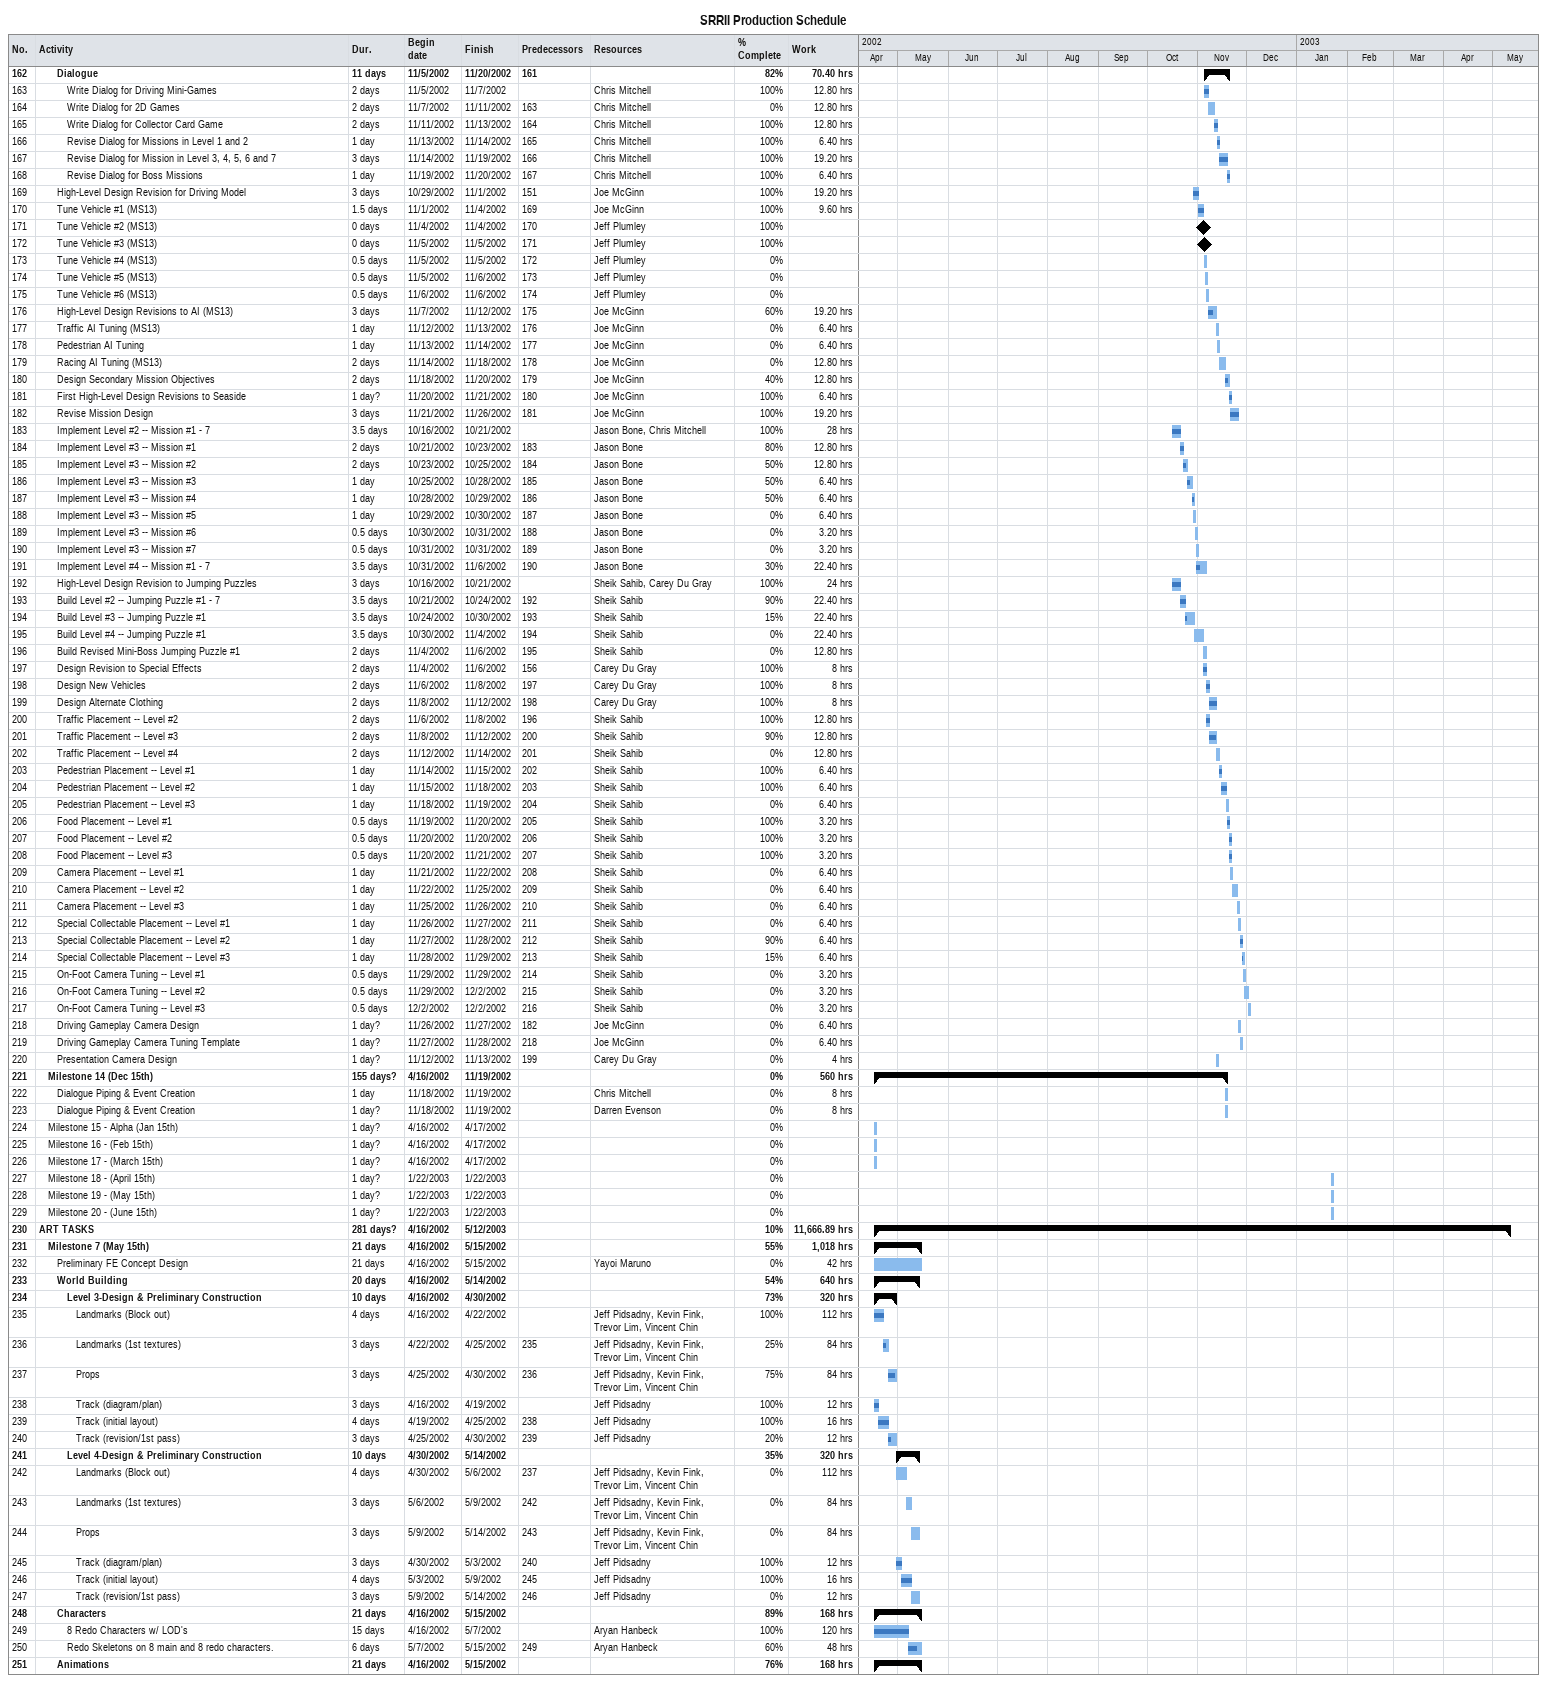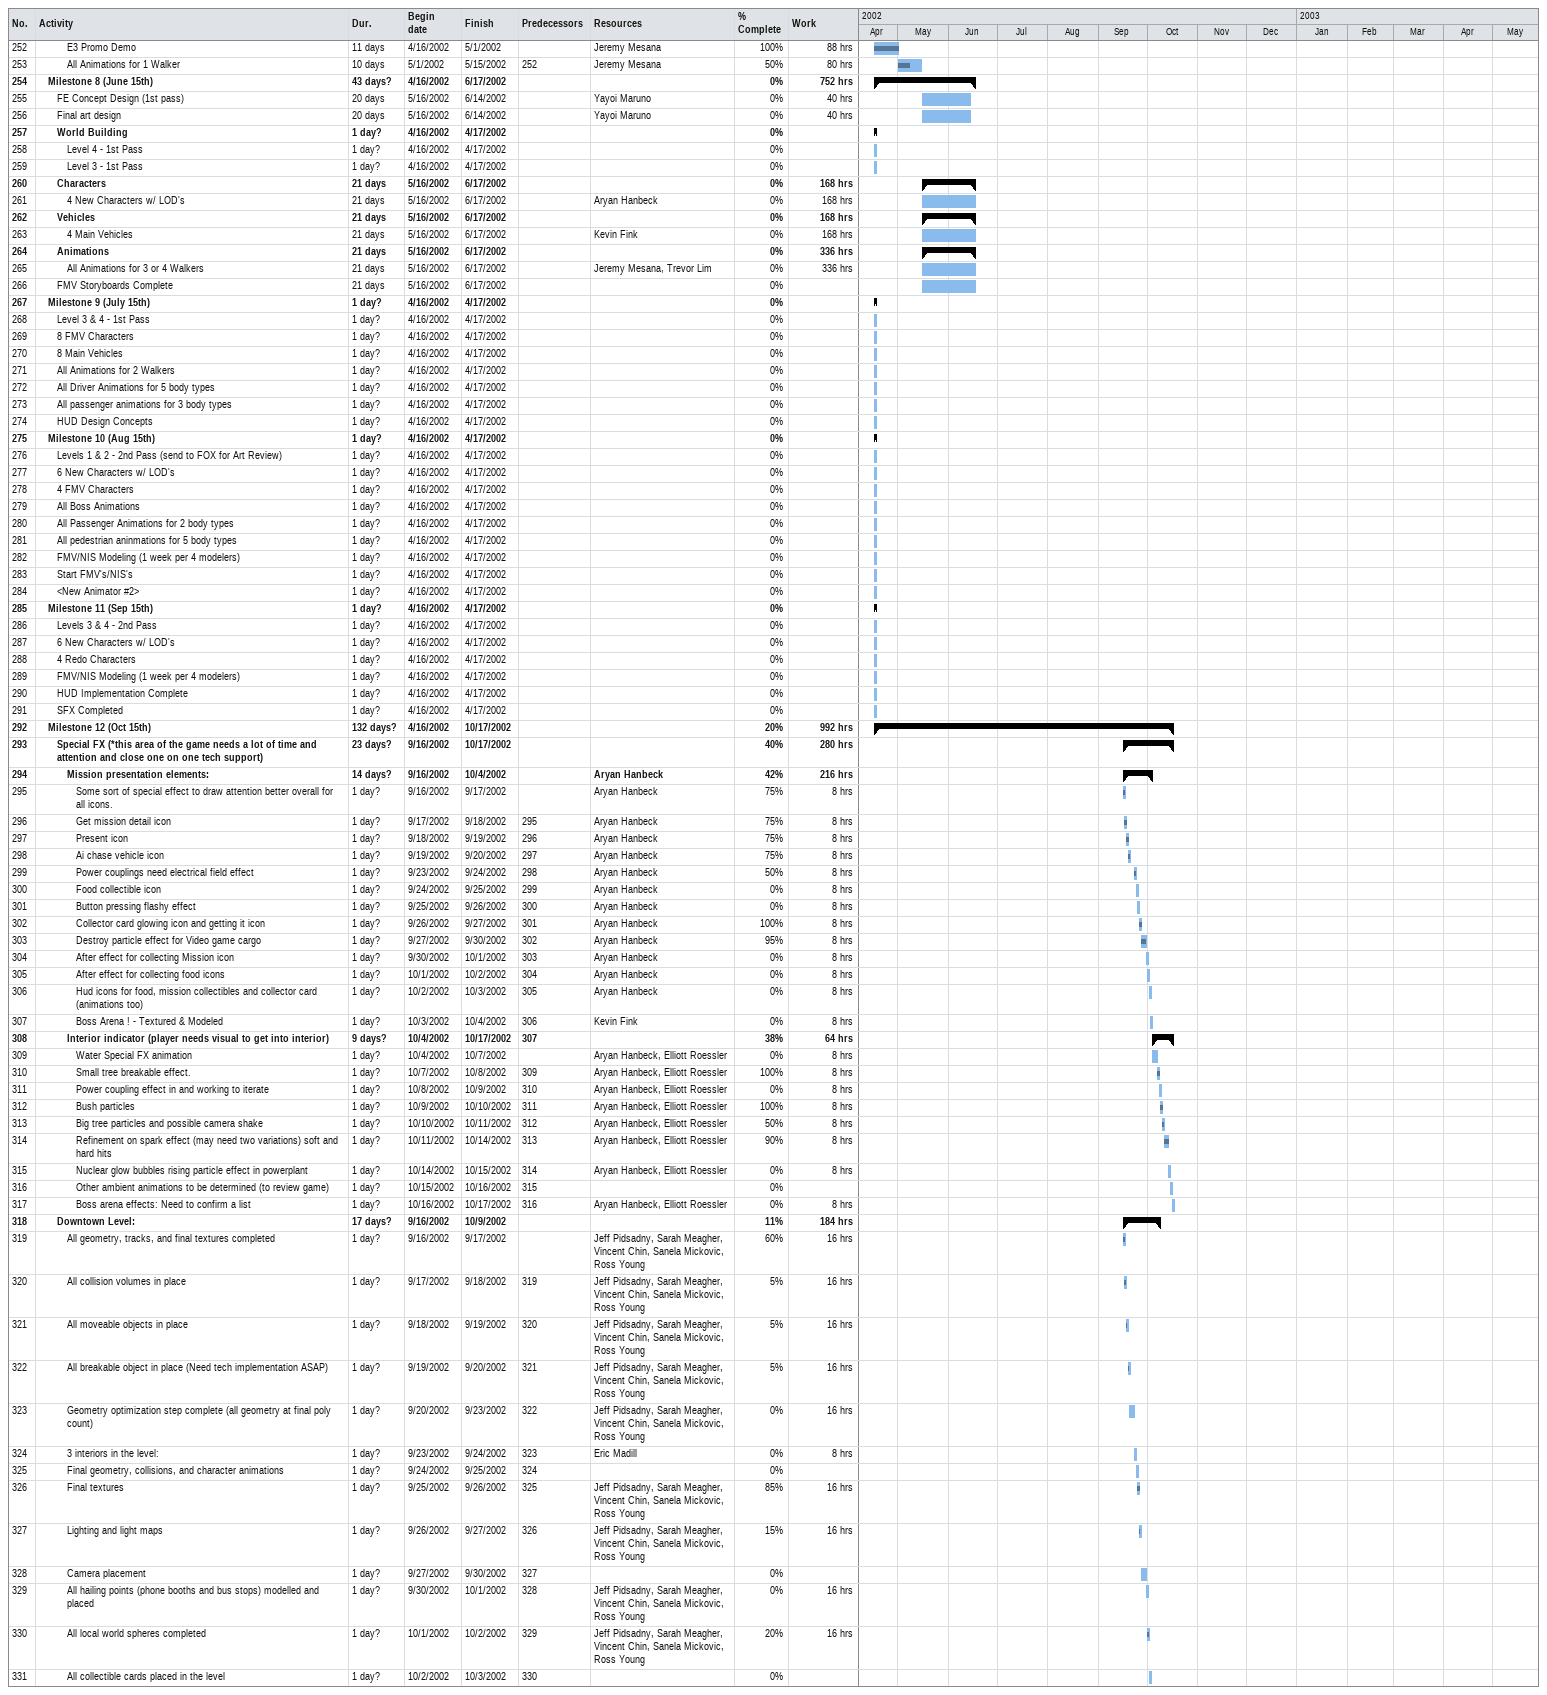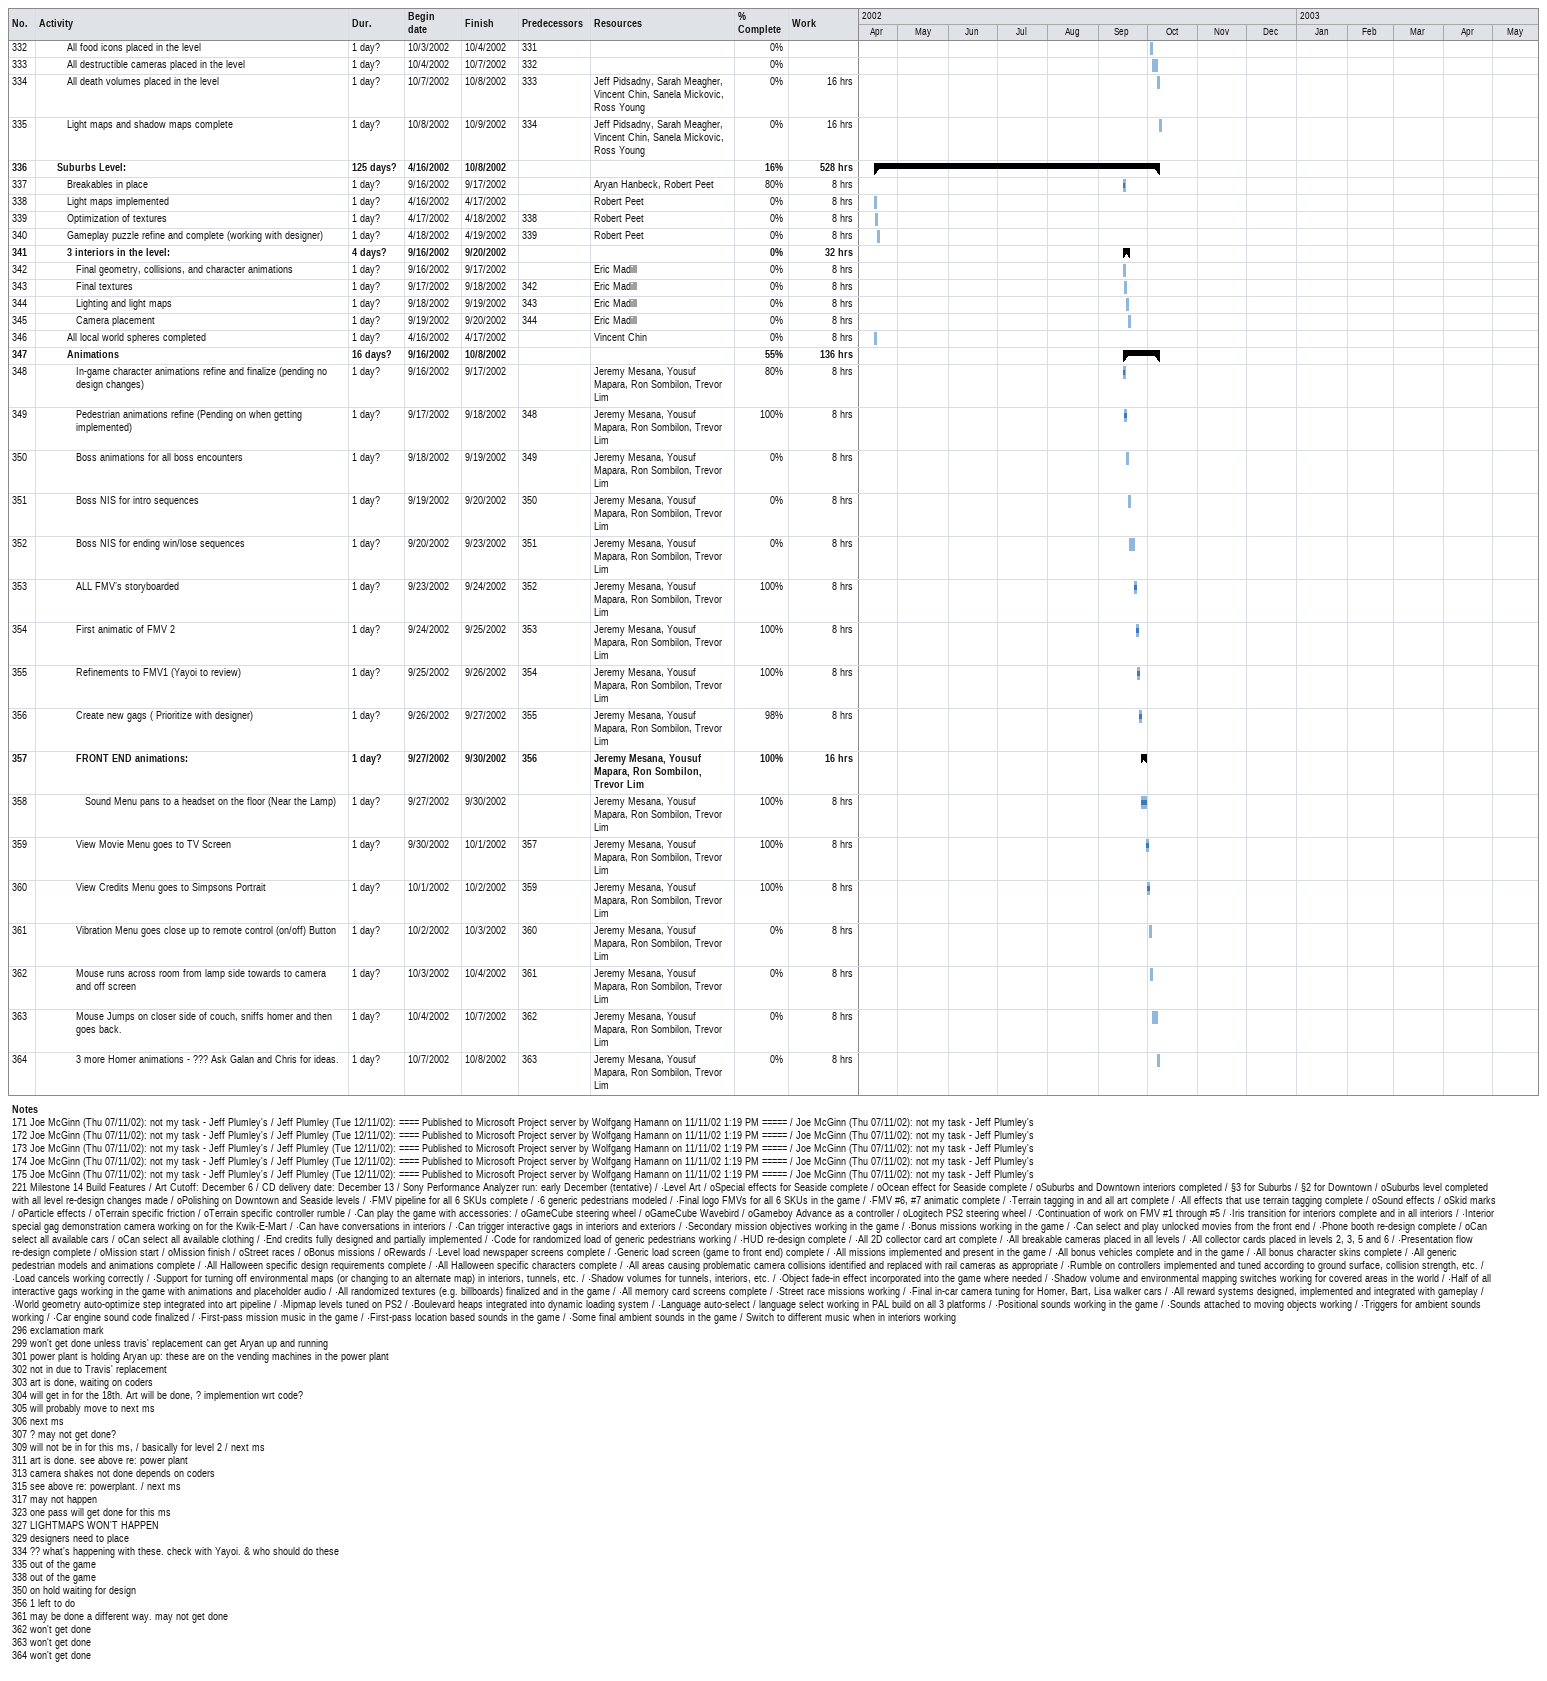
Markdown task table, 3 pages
SRRII Production Schedule

| ID | Level | Task | Duration | Start | Finish | Predecessors | Resources | % complete | Work (h) |
|---|---|---|---|---|---|---|---|---|---|
| 162 | 3 | **Dialogue** | 11d | 2002-11-05 | 2002-11-20 | 161 |  | 82 | 70.40 |
| 163 | 4 | Write Dialog for Driving Mini-Games | 2d | 2002-11-05 | 2002-11-07 |  | Chris Mitchell | 100 | 12.80 |
| 164 | 4 | Write Dialog for 2D Games | 2d | 2002-11-07 | 2002-11-11 | 163 | Chris Mitchell | 0 | 12.80 |
| 165 | 4 | Write Dialog for Collector Card Game | 2d | 2002-11-11 | 2002-11-13 | 164 | Chris Mitchell | 100 | 12.80 |
| 166 | 4 | Revise Dialog for Missions in Level 1 and 2 | 1d | 2002-11-13 | 2002-11-14 | 165 | Chris Mitchell | 100 | 6.40 |
| 167 | 4 | Revise Dialog for Mission in Level 3, 4, 5, 6 and 7 | 3d | 2002-11-14 | 2002-11-19 | 166 | Chris Mitchell | 100 | 19.20 |
| 168 | 4 | Revise Dialog for Boss Missions | 1d | 2002-11-19 | 2002-11-20 | 167 | Chris Mitchell | 100 | 6.40 |
| 169 | 3 | High-Level Design Revision for Driving Model | 3d | 2002-10-29 | 2002-11-01 | 151 | Joe McGinn | 100 | 19.20 |
| 170 | 3 | Tune Vehicle #1 (MS13) | 1.5d | 2002-11-01 | 2002-11-04 | 169 | Joe McGinn | 100 | 9.60 |
| 171 | 3 | Tune Vehicle #2 (MS13) | 0d | 2002-11-04 | 2002-11-04 | 170 | Jeff Plumley | 100 |  |
| 172 | 3 | Tune Vehicle #3 (MS13) | 0d | 2002-11-05 | 2002-11-05 | 171 | Jeff Plumley | 100 |  |
| 173 | 3 | Tune Vehicle #4 (MS13) | 0.5d | 2002-11-05 | 2002-11-05 | 172 | Jeff Plumley | 0 |  |
| 174 | 3 | Tune Vehicle #5 (MS13) | 0.5d | 2002-11-05 | 2002-11-06 | 173 | Jeff Plumley | 0 |  |
| 175 | 3 | Tune Vehicle #6 (MS13) | 0.5d | 2002-11-06 | 2002-11-06 | 174 | Jeff Plumley | 0 |  |
| 176 | 3 | High-Level Design Revisions to AI (MS13) | 3d | 2002-11-07 | 2002-11-12 | 175 | Joe McGinn | 60 | 19.20 |
| 177 | 3 | Traffic AI Tuning (MS13) | 1d | 2002-11-12 | 2002-11-13 | 176 | Joe McGinn | 0 | 6.40 |
| 178 | 3 | Pedestrian AI Tuning | 1d | 2002-11-13 | 2002-11-14 | 177 | Joe McGinn | 0 | 6.40 |
| 179 | 3 | Racing AI Tuning (MS13) | 2d | 2002-11-14 | 2002-11-18 | 178 | Joe McGinn | 0 | 12.80 |
| 180 | 3 | Design Secondary Mission Objectives | 2d | 2002-11-18 | 2002-11-20 | 179 | Joe McGinn | 40 | 12.80 |
| 181 | 3 | First High-Level Design Revisions to Seaside | 1d? | 2002-11-20 | 2002-11-21 | 180 | Joe McGinn | 100 | 6.40 |
| 182 | 3 | Revise Mission Design | 3d | 2002-11-21 | 2002-11-26 | 181 | Joe McGinn | 100 | 19.20 |
| 183 | 3 | Implement Level #2 -- Mission #1 - 7 | 3.5d | 2002-10-16 | 2002-10-21 |  | Jason Bone, Chris Mitchell | 100 | 28 |
| 184 | 3 | Implement Level #3 -- Mission #1 | 2d | 2002-10-21 | 2002-10-23 | 183 | Jason Bone | 80 | 12.80 |
| 185 | 3 | Implement Level #3 -- Mission #2 | 2d | 2002-10-23 | 2002-10-25 | 184 | Jason Bone | 50 | 12.80 |
| 186 | 3 | Implement Level #3 -- Mission #3 | 1d | 2002-10-25 | 2002-10-28 | 185 | Jason Bone | 50 | 6.40 |
| 187 | 3 | Implement Level #3 -- Mission #4 | 1d | 2002-10-28 | 2002-10-29 | 186 | Jason Bone | 50 | 6.40 |
| 188 | 3 | Implement Level #3 -- Mission #5 | 1d | 2002-10-29 | 2002-10-30 | 187 | Jason Bone | 0 | 6.40 |
| 189 | 3 | Implement Level #3 -- Mission #6 | 0.5d | 2002-10-30 | 2002-10-31 | 188 | Jason Bone | 0 | 3.20 |
| 190 | 3 | Implement Level #3 -- Mission #7 | 0.5d | 2002-10-31 | 2002-10-31 | 189 | Jason Bone | 0 | 3.20 |
| 191 | 3 | Implement Level #4 -- Mission #1 - 7 | 3.5d | 2002-10-31 | 2002-11-06 | 190 | Jason Bone | 30 | 22.40 |
| 192 | 3 | High-Level Design Revision to Jumping Puzzles | 3d | 2002-10-16 | 2002-10-21 |  | Sheik Sahib, Carey Du Gray | 100 | 24 |
| 193 | 3 | Build Level #2 -- Jumping Puzzle #1 - 7 | 3.5d | 2002-10-21 | 2002-10-24 | 192 | Sheik Sahib | 90 | 22.40 |
| 194 | 3 | Build Level #3 -- Jumping Puzzle #1 | 3.5d | 2002-10-24 | 2002-10-30 | 193 | Sheik Sahib | 15 | 22.40 |
| 195 | 3 | Build Level #4 -- Jumping Puzzle #1 | 3.5d | 2002-10-30 | 2002-11-04 | 194 | Sheik Sahib | 0 | 22.40 |
| 196 | 3 | Build Revised Mini-Boss Jumping Puzzle #1 | 2d | 2002-11-04 | 2002-11-06 | 195 | Sheik Sahib | 0 | 12.80 |
| 197 | 3 | Design Revision to Special Effects | 2d | 2002-11-04 | 2002-11-06 | 156 | Carey Du Gray | 100 | 8 |
| 198 | 3 | Design New Vehicles | 2d | 2002-11-06 | 2002-11-08 | 197 | Carey Du Gray | 100 | 8 |
| 199 | 3 | Design Alternate Clothing | 2d | 2002-11-08 | 2002-11-12 | 198 | Carey Du Gray | 100 | 8 |
| 200 | 3 | Traffic Placement -- Level #2 | 2d | 2002-11-06 | 2002-11-08 | 196 | Sheik Sahib | 100 | 12.80 |
| 201 | 3 | Traffic Placement -- Level #3 | 2d | 2002-11-08 | 2002-11-12 | 200 | Sheik Sahib | 90 | 12.80 |
| 202 | 3 | Traffic Placement -- Level #4 | 2d | 2002-11-12 | 2002-11-14 | 201 | Sheik Sahib | 0 | 12.80 |
| 203 | 3 | Pedestrian Placement -- Level #1 | 1d | 2002-11-14 | 2002-11-15 | 202 | Sheik Sahib | 100 | 6.40 |
| 204 | 3 | Pedestrian Placement -- Level #2 | 1d | 2002-11-15 | 2002-11-18 | 203 | Sheik Sahib | 100 | 6.40 |
| 205 | 3 | Pedestrian Placement -- Level #3 | 1d | 2002-11-18 | 2002-11-19 | 204 | Sheik Sahib | 0 | 6.40 |
| 206 | 3 | Food Placement -- Level #1 | 0.5d | 2002-11-19 | 2002-11-20 | 205 | Sheik Sahib | 100 | 3.20 |
| 207 | 3 | Food Placement -- Level #2 | 0.5d | 2002-11-20 | 2002-11-20 | 206 | Sheik Sahib | 100 | 3.20 |
| 208 | 3 | Food Placement -- Level #3 | 0.5d | 2002-11-20 | 2002-11-21 | 207 | Sheik Sahib | 100 | 3.20 |
| 209 | 3 | Camera Placement -- Level #1 | 1d | 2002-11-21 | 2002-11-22 | 208 | Sheik Sahib | 0 | 6.40 |
| 210 | 3 | Camera Placement -- Level #2 | 1d | 2002-11-22 | 2002-11-25 | 209 | Sheik Sahib | 0 | 6.40 |
| 211 | 3 | Camera Placement -- Level #3 | 1d | 2002-11-25 | 2002-11-26 | 210 | Sheik Sahib | 0 | 6.40 |
| 212 | 3 | Special Collectable Placement -- Level #1 | 1d | 2002-11-26 | 2002-11-27 | 211 | Sheik Sahib | 0 | 6.40 |
| 213 | 3 | Special Collectable Placement -- Level #2 | 1d | 2002-11-27 | 2002-11-28 | 212 | Sheik Sahib | 90 | 6.40 |
| 214 | 3 | Special Collectable Placement -- Level #3 | 1d | 2002-11-28 | 2002-11-29 | 213 | Sheik Sahib | 15 | 6.40 |
| 215 | 3 | On-Foot Camera Tuning -- Level #1 | 0.5d | 2002-11-29 | 2002-11-29 | 214 | Sheik Sahib | 0 | 3.20 |
| 216 | 3 | On-Foot Camera Tuning -- Level #2 | 0.5d | 2002-11-29 | 2002-12-02 | 215 | Sheik Sahib | 0 | 3.20 |
| 217 | 3 | On-Foot Camera Tuning -- Level #3 | 0.5d | 2002-12-02 | 2002-12-02 | 216 | Sheik Sahib | 0 | 3.20 |
| 218 | 3 | Driving Gameplay Camera Design | 1d? | 2002-11-26 | 2002-11-27 | 182 | Joe McGinn | 0 | 6.40 |
| 219 | 3 | Driving Gameplay Camera Tuning Template | 1d? | 2002-11-27 | 2002-11-28 | 218 | Joe McGinn | 0 | 6.40 |
| 220 | 3 | Presentation Camera Design | 1d? | 2002-11-12 | 2002-11-13 | 199 | Carey Du Gray | 0 | 4 |
| 221 | 2 | **Milestone 14 (Dec 15th)** | 155d? | 2002-04-16 | 2002-11-19 |  |  | 0 | 560 |
| 222 | 3 | Dialogue Piping & Event Creation | 1d | 2002-11-18 | 2002-11-19 |  | Chris Mitchell | 0 | 8 |
| 223 | 3 | Dialogue Piping & Event Creation | 1d? | 2002-11-18 | 2002-11-19 |  | Darren Evenson | 0 | 8 |
| 224 | 2 | Milestone 15 - Alpha (Jan 15th) | 1d? | 2002-04-16 | 2002-04-17 |  |  | 0 |  |
| 225 | 2 | Milestone 16 - (Feb 15th) | 1d? | 2002-04-16 | 2002-04-17 |  |  | 0 |  |
| 226 | 2 | Milestone 17 - (March 15th) | 1d? | 2002-04-16 | 2002-04-17 |  |  | 0 |  |
| 227 | 2 | Milestone 18 - (April 15th) | 1d? | 2003-01-22 | 2003-01-22 |  |  | 0 |  |
| 228 | 2 | Milestone 19 - (May 15th) | 1d? | 2003-01-22 | 2003-01-22 |  |  | 0 |  |
| 229 | 2 | Milestone 20 - (June 15th) | 1d? | 2003-01-22 | 2003-01-22 |  |  | 0 |  |
| 230 | 1 | **ART TASKS** | 281d? | 2002-04-16 | 2003-05-12 |  |  | 10 | 11666.89 |
| 231 | 2 | **Milestone 7 (May 15th)** | 21d | 2002-04-16 | 2002-05-15 |  |  | 55 | 1018 |
| 232 | 3 | Preliminary FE Concept Design | 21d | 2002-04-16 | 2002-05-15 |  | Yayoi Maruno | 0 | 42 |
| 233 | 3 | **World Building** | 20d | 2002-04-16 | 2002-05-14 |  |  | 54 | 640 |
| 234 | 4 | **Level 3-Design & Preliminary Construction** | 10d | 2002-04-16 | 2002-04-30 |  |  | 73 | 320 |
| 235 | 5 | Landmarks (Block out) | 4d | 2002-04-16 | 2002-04-22 |  | Jeff Pidsadny, Kevin Fink, Trevor Lim, Vincent Chin | 100 | 112 |
| 236 | 5 | Landmarks (1st textures) | 3d | 2002-04-22 | 2002-04-25 | 235 | Jeff Pidsadny, Kevin Fink, Trevor Lim, Vincent Chin | 25 | 84 |
| 237 | 5 | Props | 3d | 2002-04-25 | 2002-04-30 | 236 | Jeff Pidsadny, Kevin Fink, Trevor Lim, Vincent Chin | 75 | 84 |
| 238 | 5 | Track (diagram/plan) | 3d | 2002-04-16 | 2002-04-19 |  | Jeff Pidsadny | 100 | 12 |
| 239 | 5 | Track (initial layout) | 4d | 2002-04-19 | 2002-04-25 | 238 | Jeff Pidsadny | 100 | 16 |
| 240 | 5 | Track (revision/1st pass) | 3d | 2002-04-25 | 2002-04-30 | 239 | Jeff Pidsadny | 20 | 12 |
| 241 | 4 | **Level 4-Design & Preliminary Construction** | 10d | 2002-04-30 | 2002-05-14 |  |  | 35 | 320 |
| 242 | 5 | Landmarks (Block out) | 4d | 2002-04-30 | 2002-05-06 | 237 | Jeff Pidsadny, Kevin Fink, Trevor Lim, Vincent Chin | 0 | 112 |
| 243 | 5 | Landmarks (1st textures) | 3d | 2002-05-06 | 2002-05-09 | 242 | Jeff Pidsadny, Kevin Fink, Trevor Lim, Vincent Chin | 0 | 84 |
| 244 | 5 | Props | 3d | 2002-05-09 | 2002-05-14 | 243 | Jeff Pidsadny, Kevin Fink, Trevor Lim, Vincent Chin | 0 | 84 |
| 245 | 5 | Track (diagram/plan) | 3d | 2002-04-30 | 2002-05-03 | 240 | Jeff Pidsadny | 100 | 12 |
| 246 | 5 | Track (initial layout) | 4d | 2002-05-03 | 2002-05-09 | 245 | Jeff Pidsadny | 100 | 16 |
| 247 | 5 | Track (revision/1st pass) | 3d | 2002-05-09 | 2002-05-14 | 246 | Jeff Pidsadny | 0 | 12 |
| 248 | 3 | **Characters** | 21d | 2002-04-16 | 2002-05-15 |  |  | 89 | 168 |
| 249 | 4 | 8 Redo Characters w/ LOD's | 15d | 2002-04-16 | 2002-05-07 |  | Aryan Hanbeck | 100 | 120 |
| 250 | 4 | Redo Skeletons on 8 main and 8 redo characters. | 6d | 2002-05-07 | 2002-05-15 | 249 | Aryan Hanbeck | 60 | 48 |
| 251 | 3 | **Animations** | 21d | 2002-04-16 | 2002-05-15 |  |  | 76 | 168 |
| 252 | 4 | E3 Promo Demo | 11d | 2002-04-16 | 2002-05-01 |  | Jeremy Mesana | 100 | 88 |
| 253 | 4 | All Animations for 1 Walker | 10d | 2002-05-01 | 2002-05-15 | 252 | Jeremy Mesana | 50 | 80 |
| 254 | 2 | **Milestone 8 (June 15th)** | 43d? | 2002-04-16 | 2002-06-17 |  |  | 0 | 752 |
| 255 | 3 | FE Concept Design (1st pass) | 20d | 2002-05-16 | 2002-06-14 |  | Yayoi Maruno | 0 | 40 |
| 256 | 3 | Final art design | 20d | 2002-05-16 | 2002-06-14 |  | Yayoi Maruno | 0 | 40 |
| 257 | 3 | **World Building** | 1d? | 2002-04-16 | 2002-04-17 |  |  | 0 |  |
| 258 | 4 | Level 4 - 1st Pass | 1d? | 2002-04-16 | 2002-04-17 |  |  | 0 |  |
| 259 | 4 | Level 3 - 1st Pass | 1d? | 2002-04-16 | 2002-04-17 |  |  | 0 |  |
| 260 | 3 | **Characters** | 21d | 2002-05-16 | 2002-06-17 |  |  | 0 | 168 |
| 261 | 4 | 4 New Characters w/ LOD's | 21d | 2002-05-16 | 2002-06-17 |  | Aryan Hanbeck | 0 | 168 |
| 262 | 3 | **Vehicles** | 21d | 2002-05-16 | 2002-06-17 |  |  | 0 | 168 |
| 263 | 4 | 4 Main Vehicles | 21d | 2002-05-16 | 2002-06-17 |  | Kevin Fink | 0 | 168 |
| 264 | 3 | **Animations** | 21d | 2002-05-16 | 2002-06-17 |  |  | 0 | 336 |
| 265 | 4 | All Animations for 3 or 4 Walkers | 21d | 2002-05-16 | 2002-06-17 |  | Jeremy Mesana, Trevor Lim | 0 | 336 |
| 266 | 3 | FMV Storyboards Complete | 21d | 2002-05-16 | 2002-06-17 |  |  | 0 |  |
| 267 | 2 | **Milestone 9 (July 15th)** | 1d? | 2002-04-16 | 2002-04-17 |  |  | 0 |  |
| 268 | 3 | Level 3 & 4 - 1st Pass | 1d? | 2002-04-16 | 2002-04-17 |  |  | 0 |  |
| 269 | 3 | 8 FMV Characters | 1d? | 2002-04-16 | 2002-04-17 |  |  | 0 |  |
| 270 | 3 | 8 Main Vehicles | 1d? | 2002-04-16 | 2002-04-17 |  |  | 0 |  |
| 271 | 3 | All Animations for 2 Walkers | 1d? | 2002-04-16 | 2002-04-17 |  |  | 0 |  |
| 272 | 3 | All Driver Animations for 5 body types | 1d? | 2002-04-16 | 2002-04-17 |  |  | 0 |  |
| 273 | 3 | All passenger animations for 3 body types | 1d? | 2002-04-16 | 2002-04-17 |  |  | 0 |  |
| 274 | 3 | HUD Design Concepts | 1d? | 2002-04-16 | 2002-04-17 |  |  | 0 |  |
| 275 | 2 | **Milestone 10 (Aug 15th)** | 1d? | 2002-04-16 | 2002-04-17 |  |  | 0 |  |
| 276 | 3 | Levels 1 & 2 - 2nd Pass (send to FOX for Art Review) | 1d? | 2002-04-16 | 2002-04-17 |  |  | 0 |  |
| 277 | 3 | 6 New Characters w/ LOD's | 1d? | 2002-04-16 | 2002-04-17 |  |  | 0 |  |
| 278 | 3 | 4 FMV Characters | 1d? | 2002-04-16 | 2002-04-17 |  |  | 0 |  |
| 279 | 3 | All Boss Animations | 1d? | 2002-04-16 | 2002-04-17 |  |  | 0 |  |
| 280 | 3 | All Passenger Animations for 2 body types | 1d? | 2002-04-16 | 2002-04-17 |  |  | 0 |  |
| 281 | 3 | All pedestrian aninmations for 5 body types | 1d? | 2002-04-16 | 2002-04-17 |  |  | 0 |  |
| 282 | 3 | FMV/NIS Modeling (1 week per 4 modelers) | 1d? | 2002-04-16 | 2002-04-17 |  |  | 0 |  |
| 283 | 3 | Start FMV's/NIS's | 1d? | 2002-04-16 | 2002-04-17 |  |  | 0 |  |
| 284 | 3 | <New Animator #2> | 1d? | 2002-04-16 | 2002-04-17 |  |  | 0 |  |
| 285 | 2 | **Milestone 11 (Sep 15th)** | 1d? | 2002-04-16 | 2002-04-17 |  |  | 0 |  |
| 286 | 3 | Levels 3 & 4 - 2nd Pass | 1d? | 2002-04-16 | 2002-04-17 |  |  | 0 |  |
| 287 | 3 | 6 New Characters w/ LOD's | 1d? | 2002-04-16 | 2002-04-17 |  |  | 0 |  |
| 288 | 3 | 4 Redo Characters | 1d? | 2002-04-16 | 2002-04-17 |  |  | 0 |  |
| 289 | 3 | FMV/NIS Modeling (1 week per 4 modelers) | 1d? | 2002-04-16 | 2002-04-17 |  |  | 0 |  |
| 290 | 3 | HUD Implementation Complete | 1d? | 2002-04-16 | 2002-04-17 |  |  | 0 |  |
| 291 | 3 | SFX Completed | 1d? | 2002-04-16 | 2002-04-17 |  |  | 0 |  |
| 292 | 2 | **Milestone 12 (Oct 15th)** | 132d? | 2002-04-16 | 2002-10-17 |  |  | 20 | 992 |
| 293 | 3 | **Special FX (*this area of the game needs a lot of time and attention and close one on one tech support)** | 23d? | 2002-09-16 | 2002-10-17 |  |  | 40 | 280 |
| 294 | 4 | **Mission presentation elements:** | 14d? | 2002-09-16 | 2002-10-04 |  | Aryan Hanbeck | 42 | 216 |
| 295 | 5 | Some sort of special effect to draw attention better overall for all icons. | 1d? | 2002-09-16 | 2002-09-17 |  | Aryan Hanbeck | 75 | 8 |
| 296 | 5 | Get mission detail icon | 1d? | 2002-09-17 | 2002-09-18 | 295 | Aryan Hanbeck | 75 | 8 |
| 297 | 5 | Present icon | 1d? | 2002-09-18 | 2002-09-19 | 296 | Aryan Hanbeck | 75 | 8 |
| 298 | 5 | Ai chase vehicle icon | 1d? | 2002-09-19 | 2002-09-20 | 297 | Aryan Hanbeck | 75 | 8 |
| 299 | 5 | Power couplings need electrical field effect | 1d? | 2002-09-23 | 2002-09-24 | 298 | Aryan Hanbeck | 50 | 8 |
| 300 | 5 | Food collectible icon | 1d? | 2002-09-24 | 2002-09-25 | 299 | Aryan Hanbeck | 0 | 8 |
| 301 | 5 | Button pressing flashy effect | 1d? | 2002-09-25 | 2002-09-26 | 300 | Aryan Hanbeck | 0 | 8 |
| 302 | 5 | Collector card glowing icon and getting it icon | 1d? | 2002-09-26 | 2002-09-27 | 301 | Aryan Hanbeck | 100 | 8 |
| 303 | 5 | Destroy particle effect for Video game cargo | 1d? | 2002-09-27 | 2002-09-30 | 302 | Aryan Hanbeck | 95 | 8 |
| 304 | 5 | After effect for collecting Mission icon | 1d? | 2002-09-30 | 2002-10-01 | 303 | Aryan Hanbeck | 0 | 8 |
| 305 | 5 | After effect for collecting food icons | 1d? | 2002-10-01 | 2002-10-02 | 304 | Aryan Hanbeck | 0 | 8 |
| 306 | 5 | Hud icons for food, mission collectibles and collector card (animations too) | 1d? | 2002-10-02 | 2002-10-03 | 305 | Aryan Hanbeck | 0 | 8 |
| 307 | 5 | Boss Arena ! - Textured & Modeled | 1d? | 2002-10-03 | 2002-10-04 | 306 | Kevin Fink | 0 | 8 |
| 308 | 4 | **Interior indicator (player needs visual to get into interior)** | 9d? | 2002-10-04 | 2002-10-17 | 307 |  | 38 | 64 |
| 309 | 5 | Water Special FX animation | 1d? | 2002-10-04 | 2002-10-07 |  | Aryan Hanbeck, Elliott Roessler | 0 | 8 |
| 310 | 5 | Small tree breakable effect. | 1d? | 2002-10-07 | 2002-10-08 | 309 | Aryan Hanbeck, Elliott Roessler | 100 | 8 |
| 311 | 5 | Power coupling effect in and working to iterate | 1d? | 2002-10-08 | 2002-10-09 | 310 | Aryan Hanbeck, Elliott Roessler | 0 | 8 |
| 312 | 5 | Bush particles | 1d? | 2002-10-09 | 2002-10-10 | 311 | Aryan Hanbeck, Elliott Roessler | 100 | 8 |
| 313 | 5 | Big tree particles and possible camera shake | 1d? | 2002-10-10 | 2002-10-11 | 312 | Aryan Hanbeck, Elliott Roessler | 50 | 8 |
| 314 | 5 | Refinement on spark effect (may need two variations) soft and hard hits | 1d? | 2002-10-11 | 2002-10-14 | 313 | Aryan Hanbeck, Elliott Roessler | 90 | 8 |
| 315 | 5 | Nuclear glow bubbles rising particle effect in powerplant | 1d? | 2002-10-14 | 2002-10-15 | 314 | Aryan Hanbeck, Elliott Roessler | 0 | 8 |
| 316 | 5 | Other ambient animations to be determined (to review game) | 1d? | 2002-10-15 | 2002-10-16 | 315 |  | 0 |  |
| 317 | 5 | Boss arena effects: Need to confirm a list | 1d? | 2002-10-16 | 2002-10-17 | 316 | Aryan Hanbeck, Elliott Roessler | 0 | 8 |
| 318 | 3 | **Downtown Level:** | 17d? | 2002-09-16 | 2002-10-09 |  |  | 11 | 184 |
| 319 | 4 | All geometry, tracks, and final textures completed | 1d? | 2002-09-16 | 2002-09-17 |  | Jeff Pidsadny, Sarah Meagher, Vincent Chin, Sanela Mickovic, Ross Young | 60 | 16 |
| 320 | 4 | All collision volumes in place | 1d? | 2002-09-17 | 2002-09-18 | 319 | Jeff Pidsadny, Sarah Meagher, Vincent Chin, Sanela Mickovic, Ross Young | 5 | 16 |
| 321 | 4 | All moveable objects in place | 1d? | 2002-09-18 | 2002-09-19 | 320 | Jeff Pidsadny, Sarah Meagher, Vincent Chin, Sanela Mickovic, Ross Young | 5 | 16 |
| 322 | 4 | All breakable object in place (Need tech implementation ASAP) | 1d? | 2002-09-19 | 2002-09-20 | 321 | Jeff Pidsadny, Sarah Meagher, Vincent Chin, Sanela Mickovic, Ross Young | 5 | 16 |
| 323 | 4 | Geometry optimization step complete (all geometry at final poly count) | 1d? | 2002-09-20 | 2002-09-23 | 322 | Jeff Pidsadny, Sarah Meagher, Vincent Chin, Sanela Mickovic, Ross Young | 0 | 16 |
| 324 | 4 | 3 interiors in the level: | 1d? | 2002-09-23 | 2002-09-24 | 323 | Eric Madill | 0 | 8 |
| 325 | 4 | Final geometry, collisions, and character animations | 1d? | 2002-09-24 | 2002-09-25 | 324 |  | 0 |  |
| 326 | 4 | Final textures | 1d? | 2002-09-25 | 2002-09-26 | 325 | Jeff Pidsadny, Sarah Meagher, Vincent Chin, Sanela Mickovic, Ross Young | 85 | 16 |
| 327 | 4 | Lighting and light maps | 1d? | 2002-09-26 | 2002-09-27 | 326 | Jeff Pidsadny, Sarah Meagher, Vincent Chin, Sanela Mickovic, Ross Young | 15 | 16 |
| 328 | 4 | Camera placement | 1d? | 2002-09-27 | 2002-09-30 | 327 |  | 0 |  |
| 329 | 4 | All hailing points (phone booths and bus stops) modelled and placed | 1d? | 2002-09-30 | 2002-10-01 | 328 | Jeff Pidsadny, Sarah Meagher, Vincent Chin, Sanela Mickovic, Ross Young | 0 | 16 |
| 330 | 4 | All local world spheres completed | 1d? | 2002-10-01 | 2002-10-02 | 329 | Jeff Pidsadny, Sarah Meagher, Vincent Chin, Sanela Mickovic, Ross Young | 20 | 16 |
| 331 | 4 | All collectible cards placed in the level | 1d? | 2002-10-02 | 2002-10-03 | 330 |  | 0 |  |
| 332 | 4 | All food icons placed in the level | 1d? | 2002-10-03 | 2002-10-04 | 331 |  | 0 |  |
| 333 | 4 | All destructible cameras placed in the level | 1d? | 2002-10-04 | 2002-10-07 | 332 |  | 0 |  |
| 334 | 4 | All death volumes placed in the level | 1d? | 2002-10-07 | 2002-10-08 | 333 | Jeff Pidsadny, Sarah Meagher, Vincent Chin, Sanela Mickovic, Ross Young | 0 | 16 |
| 335 | 4 | Light maps and shadow maps complete | 1d? | 2002-10-08 | 2002-10-09 | 334 | Jeff Pidsadny, Sarah Meagher, Vincent Chin, Sanela Mickovic, Ross Young | 0 | 16 |
| 336 | 3 | **Suburbs Level:** | 125d? | 2002-04-16 | 2002-10-08 |  |  | 16 | 528 |
| 337 | 4 | Breakables in place | 1d? | 2002-09-16 | 2002-09-17 |  | Aryan Hanbeck, Robert Peet | 80 | 8 |
| 338 | 4 | Light maps implemented | 1d? | 2002-04-16 | 2002-04-17 |  | Robert Peet | 0 | 8 |
| 339 | 4 | Optimization of textures | 1d? | 2002-04-17 | 2002-04-18 | 338 | Robert Peet | 0 | 8 |
| 340 | 4 | Gameplay puzzle refine and complete (working with designer) | 1d? | 2002-04-18 | 2002-04-19 | 339 | Robert Peet | 0 | 8 |
| 341 | 4 | **3 interiors in the level:** | 4d? | 2002-09-16 | 2002-09-20 |  |  | 0 | 32 |
| 342 | 5 | Final geometry, collisions, and character animations | 1d? | 2002-09-16 | 2002-09-17 |  | Eric Madill | 0 | 8 |
| 343 | 5 | Final textures | 1d? | 2002-09-17 | 2002-09-18 | 342 | Eric Madill | 0 | 8 |
| 344 | 5 | Lighting and light maps | 1d? | 2002-09-18 | 2002-09-19 | 343 | Eric Madill | 0 | 8 |
| 345 | 5 | Camera placement | 1d? | 2002-09-19 | 2002-09-20 | 344 | Eric Madill | 0 | 8 |
| 346 | 4 | All local world spheres completed | 1d? | 2002-04-16 | 2002-04-17 |  | Vincent Chin | 0 | 8 |
| 347 | 4 | **Animations** | 16d? | 2002-09-16 | 2002-10-08 |  |  | 55 | 136 |
| 348 | 5 | In-game character animations refine and finalize (pending no design changes) | 1d? | 2002-09-16 | 2002-09-17 |  | Jeremy Mesana, Yousuf Mapara, Ron Sombilon, Trevor Lim | 80 | 8 |
| 349 | 5 | Pedestrian animations refine (Pending on when getting implemented) | 1d? | 2002-09-17 | 2002-09-18 | 348 | Jeremy Mesana, Yousuf Mapara, Ron Sombilon, Trevor Lim | 100 | 8 |
| 350 | 5 | Boss animations for all boss encounters | 1d? | 2002-09-18 | 2002-09-19 | 349 | Jeremy Mesana, Yousuf Mapara, Ron Sombilon, Trevor Lim | 0 | 8 |
| 351 | 5 | Boss NIS for intro sequences | 1d? | 2002-09-19 | 2002-09-20 | 350 | Jeremy Mesana, Yousuf Mapara, Ron Sombilon, Trevor Lim | 0 | 8 |
| 352 | 5 | Boss NIS for ending win/lose sequences | 1d? | 2002-09-20 | 2002-09-23 | 351 | Jeremy Mesana, Yousuf Mapara, Ron Sombilon, Trevor Lim | 0 | 8 |
| 353 | 5 | ALL FMV’s storyboarded | 1d? | 2002-09-23 | 2002-09-24 | 352 | Jeremy Mesana, Yousuf Mapara, Ron Sombilon, Trevor Lim | 100 | 8 |
| 354 | 5 | First animatic of FMV 2 | 1d? | 2002-09-24 | 2002-09-25 | 353 | Jeremy Mesana, Yousuf Mapara, Ron Sombilon, Trevor Lim | 100 | 8 |
| 355 | 5 | Refinements to FMV1 (Yayoi to review) | 1d? | 2002-09-25 | 2002-09-26 | 354 | Jeremy Mesana, Yousuf Mapara, Ron Sombilon, Trevor Lim | 100 | 8 |
| 356 | 5 | Create new gags ( Prioritize with designer) | 1d? | 2002-09-26 | 2002-09-27 | 355 | Jeremy Mesana, Yousuf Mapara, Ron Sombilon, Trevor Lim | 98 | 8 |
| 357 | 5 | **FRONT END animations:** | 1d? | 2002-09-27 | 2002-09-30 | 356 | Jeremy Mesana, Yousuf Mapara, Ron Sombilon, Trevor Lim | 100 | 16 |
| 358 | 6 | Sound Menu pans to a headset on the floor (Near the Lamp) | 1d? | 2002-09-27 | 2002-09-30 |  | Jeremy Mesana, Yousuf Mapara, Ron Sombilon, Trevor Lim | 100 | 8 |
| 359 | 5 | View Movie Menu goes to TV Screen | 1d? | 2002-09-30 | 2002-10-01 | 357 | Jeremy Mesana, Yousuf Mapara, Ron Sombilon, Trevor Lim | 100 | 8 |
| 360 | 5 | View Credits Menu goes to Simpsons Portrait | 1d? | 2002-10-01 | 2002-10-02 | 359 | Jeremy Mesana, Yousuf Mapara, Ron Sombilon, Trevor Lim | 100 | 8 |
| 361 | 5 | Vibration Menu goes close up to remote control (on/off) Button | 1d? | 2002-10-02 | 2002-10-03 | 360 | Jeremy Mesana, Yousuf Mapara, Ron Sombilon, Trevor Lim | 0 | 8 |
| 362 | 5 | Mouse runs across room from lamp side towards to camera and off screen | 1d? | 2002-10-03 | 2002-10-04 | 361 | Jeremy Mesana, Yousuf Mapara, Ron Sombilon, Trevor Lim | 0 | 8 |
| 363 | 5 | Mouse Jumps on closer side of couch, sniffs homer and then goes back. | 1d? | 2002-10-04 | 2002-10-07 | 362 | Jeremy Mesana, Yousuf Mapara, Ron Sombilon, Trevor Lim | 0 | 8 |
| 364 | 5 | 3 more Homer animations - ??? Ask Galan and Chris for ideas. | 1d? | 2002-10-07 | 2002-10-08 | 363 | Jeremy Mesana, Yousuf Mapara, Ron Sombilon, Trevor Lim | 0 | 8 |

Notes
- 171: Joe McGinn (Thu 07/11/02): not my task - Jeff Plumley's / Jeff Plumley (Tue 12/11/02): ==== Published to Microsoft Project server by Wolfgang Hamann on 11/11/02 1:19 PM ===== / Joe McGinn (Thu 07/11/02): not my task - Jeff Plumley's
- 172: Joe McGinn (Thu 07/11/02): not my task - Jeff Plumley's / Jeff Plumley (Tue 12/11/02): ==== Published to Microsoft Project server by Wolfgang Hamann on 11/11/02 1:19 PM ===== / Joe McGinn (Thu 07/11/02): not my task - Jeff Plumley's
- 173: Joe McGinn (Thu 07/11/02): not my task - Jeff Plumley's / Jeff Plumley (Tue 12/11/02): ==== Published to Microsoft Project server by Wolfgang Hamann on 11/11/02 1:19 PM ===== / Joe McGinn (Thu 07/11/02): not my task - Jeff Plumley's
- 174: Joe McGinn (Thu 07/11/02): not my task - Jeff Plumley's / Jeff Plumley (Tue 12/11/02): ==== Published to Microsoft Project server by Wolfgang Hamann on 11/11/02 1:19 PM ===== / Joe McGinn (Thu 07/11/02): not my task - Jeff Plumley's
- 175: Joe McGinn (Thu 07/11/02): not my task - Jeff Plumley's / Jeff Plumley (Tue 12/11/02): ==== Published to Microsoft Project server by Wolfgang Hamann on 11/11/02 1:19 PM ===== / Joe McGinn (Thu 07/11/02): not my task - Jeff Plumley's
- 221: Milestone 14 Build Features / Art Cutoff: December 6 / CD delivery date: December 13 / Sony Performance Analyzer run: early December (tentative) / ·Level Art / oSpecial effects for Seaside complete / oOcean effect for Seaside complete / oSuburbs and Downtown interiors completed / §3 for Suburbs / §2 for Downtown / oSuburbs level completed with all level re-design changes made / oPolishing on Downtown and Seaside levels / ·FMV pipeline for all 6 SKUs complete / ·6 generic pedestrians modeled / ·Final logo FMVs for all 6 SKUs in the game / ·FMV #6, #7 animatic complete / ·Terrain tagging in and all art complete / ·All effects that use terrain tagging complete / oSound effects / oSkid marks / oParticle effects / oTerrain specific friction / oTerrain specific controller rumble / ·Can play the game with accessories: / oGameCube steering wheel / oGameCube Wavebird / oGameboy Advance as a controller / oLogitech PS2 steering wheel / ·Continuation of work on FMV #1 through #5 / ·Iris transition for interiors complete and in all interiors / ·Interior special gag demonstration camera working on for the Kwik-E-Mart / ·Can have conversations in interiors / ·Can trigger interactive gags in interiors and exteriors / ·Secondary mission objectives working in the game / ·Bonus missions working in the game / ·Can select and play unlocked movies from the front end / ·Phone booth re-design complete / oCan select all available cars / oCan select all available clothing / ·End credits fully designed and partially implemented / ·Code for randomized load of generic pedestrians working / ·HUD re-design complete / ·All 2D collector card art complete / ·All breakable cameras placed in all levels / ·All collector cards placed in levels 2, 3, 5 and 6 / ·Presentation flow re-design complete / oMission start / oMission finish / oStreet races / oBonus missions / oRewards / ·Level load newspaper screens complete / ·Generic load screen (game to front end) complete / ·All missions implemented and present in the game / ·All bonus vehicles complete and in the game / ·All bonus character skins complete / ·All generic pedestrian models and animations complete / ·All Halloween specific design requirements complete / ·All Halloween specific characters complete / ·All areas causing problematic camera collisions identified and replaced with rail cameras as appropriate / ·Rumble on controllers implemented and tuned according to ground surface, collision strength, etc. / ·Load cancels working correctly / ·Support for turning off environmental maps (or changing to an alternate map) in interiors, tunnels, etc. / ·Shadow volumes for tunnels, interiors, etc. / ·Object fade-in effect incorporated into the game where needed / ·Shadow volume and environmental mapping switches working for covered areas in the world / ·Half of all interactive gags working in the game with animations and placeholder audio / ·All randomized textures (e.g. billboards) finalized and in the game / ·All memory card screens complete / ·Street race missions working / ·Final in-car camera tuning for Homer, Bart, Lisa walker cars / ·All reward systems designed, implemented and integrated with gameplay / ·World geometry auto-optimize step integrated into art pipeline / ·Mipmap levels tuned on PS2 / ·Boulevard heaps integrated into dynamic loading system / ·Language auto-select / language select working in PAL build on all 3 platforms / ·Positional sounds working in the game / ·Sounds attached to moving objects working / ·Triggers for ambient sounds working / ·Car engine sound code finalized / ·First-pass mission music in the game / ·First-pass location based sounds in the game / ·Some final ambient sounds in the game / Switch to different music when in interiors working
- 296: exclamation mark
- 299: won't get done unless travis' replacement can get Aryan up and running
- 301: power plant is holding Aryan up: these are on the vending machines in the power plant
- 302: not in due to Travis' replacement
- 303: art is done, waiting on coders
- 304: will get in for the 18th. Art will be done, ? implemention wrt code?
- 305: will probably move to next ms
- 306: next ms
- 307: ? may not get done?
- 309: will not be in for this ms, / basically for level 2 / next ms
- 311: art is done. see above re: power plant
- 313: camera shakes not done depends on coders
- 315: see above re: powerplant. / next ms
- 317: may not happen
- 323: one pass will get done for this ms
- 327: LIGHTMAPS WON'T HAPPEN
- 329: designers need to place
- 334: ?? what's happening with these. check with Yayoi. & who should do these
- 335: out of the game
- 338: out of the game
- 350: on hold waiting for design
- 356: 1 left to do
- 361: may be done a different way. may not get done
- 362: won't get done
- 363: won't get done
- 364: won't get done
